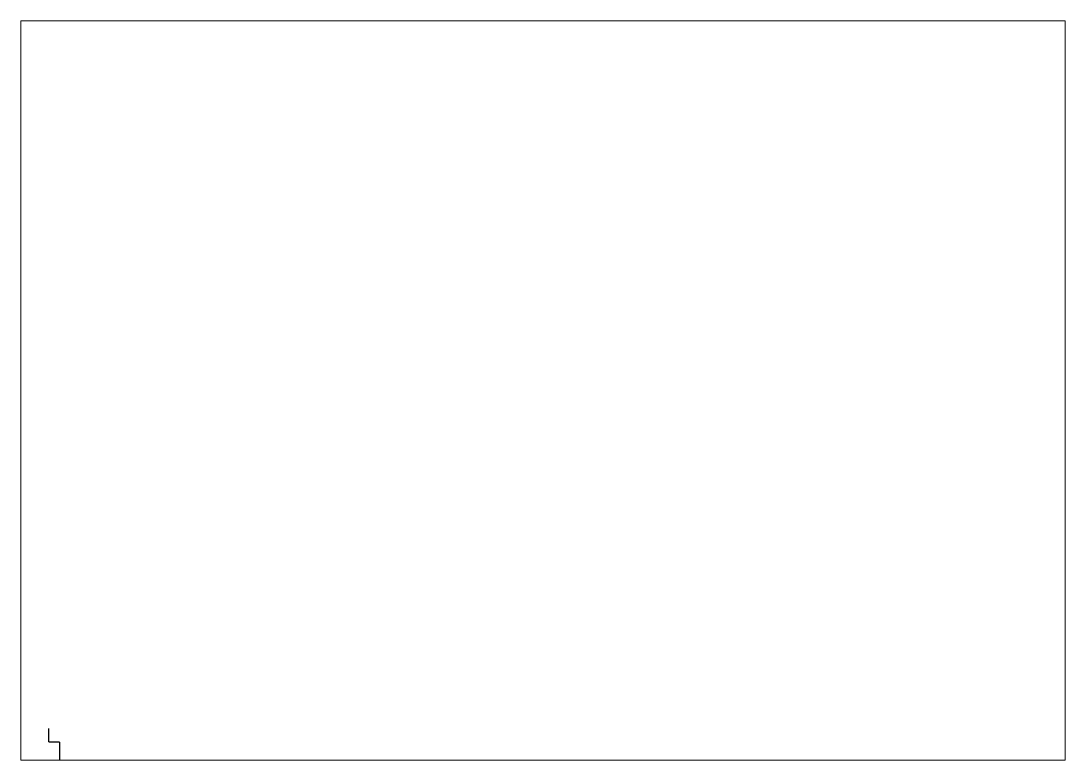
# Paper-space layout '布局1' of a CAD drawing. Extents: x 0 to 422, y 0 to 299.
# The model-space entities are those that its viewports show. They can reach past a viewport. Long polylines and large blocks are cut down to what shows.
import ezdxf

# ---------------------------------------------------------------- set-up
doc = ezdxf.new("R2010")
doc.units = 0
doc.linetypes.add('CONTINUOUS1', pattern=[0])
doc.layers.add('003_THICK', color=7, linetype='CONTINUOUS1')

msp = doc.modelspace()

# ---------------------------------------------------------------- linework, layer by layer
at = {"layer": '003_THICK', "const_width": 0.5}
for points in [[(11.19, 7.35), (11.19, 12.86)], [(11.19, 7.35), (15.7, 7.35)], [(15.7, 7.35), (15.7, -7.35)], [(25.7, 0), (0, 0)]]:
    msp.add_lwpolyline(points, dxfattribs=at)

psp = doc.layouts.new('布局1')

# ---------------------------------------------------------------- viewports
at = {"layer": '003_THICK'}
psp.add_viewport(center=(211, 149.5), size=(422, 299), view_center_point=(211, 149.5), view_height=299, dxfattribs=at)

doc.saveas('drawing.dxf')
